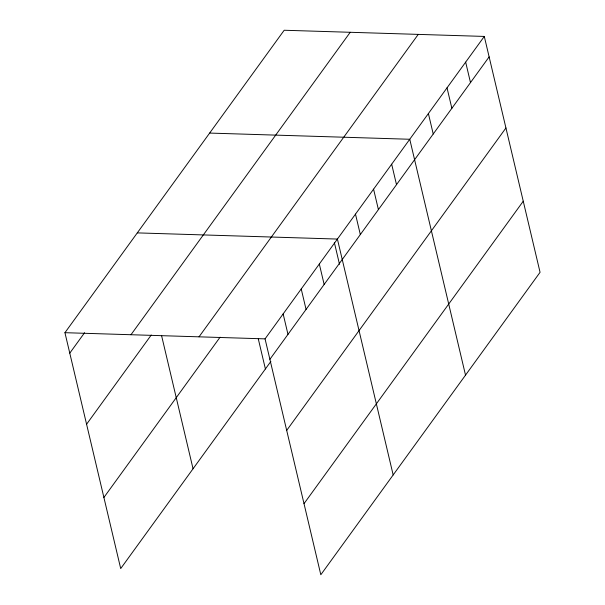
<?xml version="1.0" encoding="UTF-8"?>
<svg xmlns="http://www.w3.org/2000/svg" width="605" height="605" viewBox="0 0 605 605"><rect width="100%" height="100%" fill="white"/><g stroke="black" fill="none" stroke-linecap="round" stroke-linejoin="round"><path stroke-width="0.91" d="M270.881 361.397L120.705 568.571L64.939 332.69L284.184 30.25L484.295 36.429L540.061 272.31L320.816 574.75L265.058 338.868L484.295 36.429M69.779 353.138L84.579 332.727M130.982 334.731L350.219 32.292M86.583 424.234L151.258 335.011M199.022 336.834L418.259 34.394M103.894 497.476L220.091 337.182M269.89 359.317L489.135 56.878M286.694 430.412L505.939 127.973M304.012 503.655L523.249 201.215M209.64 133.077L409.759 139.263L465.517 375.138M137.29 232.887L337.409 239.066L393.167 474.948M64.939 332.69L265.058 338.868M465.661 62.141L470.493 82.59M447.027 87.846L451.859 108.295M428.393 113.551L433.225 134M391.669 164.212L396.502 184.661M373.58 189.161L378.412 209.61M355.49 214.117L360.33 234.566M334.338 242.431L339.511 264.309M319.319 264.014L324.151 284.463M301.229 288.971L306.062 309.42M283.148 313.919L287.98 334.368M258.29 338.883L265.398 368.959M161.527 335.412L193.048 468.762"/></g></svg>
